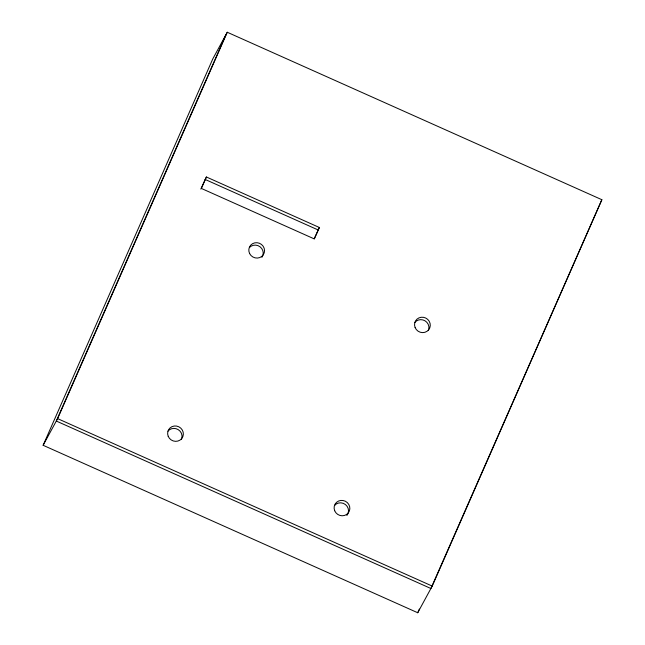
<?xml version="1.0" encoding="UTF-8"?>
<svg xmlns="http://www.w3.org/2000/svg" width="645" height="645" viewBox="0 0 645 645"><rect width="100%" height="100%" fill="white"/><g stroke="black" fill="none" stroke-linecap="round" stroke-linejoin="round"><path stroke-width="0.97" d="M43.134 445.292L212.786 58.921L227.266 32.25L601.866 199.708L432.215 586.079L417.734 612.75L43.134 445.292L57.615 418.621L227.266 32.25M225.952 34.677L56.3 421.04L430.9 588.506L601.866 199.708M200.821 189.098L206.392 176.988L319.364 227.492L314.341 238.94L201.369 188.437L206.392 176.988M314.188 238.723L319.364 227.492M417.734 612.75L419.355 609.065M205.078 179.415L318.05 229.918M57.615 418.621L432.215 586.079M167.966 431.134A7.95 7.627 28.5 0 1 181.43 439.318M334.457 505.567A7.95 7.627 28.5 0 1 345.502 504.6A7.95 7.627 28.5 0 1 346.881 515.444M414.88 322.395A7.95 7.627 28.5 0 1 428.344 330.579M249.405 247.567A7.95 7.627 28.5 0 1 260.137 246.85A7.95 7.627 28.5 0 1 261.91 257.299M168.2 436.294A7.95 7.627 28.5 0 0 181.705 438.592A7.95 7.627 28.5 0 0 176.577 426.071A7.95 7.627 28.5 0 0 168.2 436.294M249.655 253.622A7.95 7.627 28.5 0 0 263.273 254.807A7.95 7.627 28.5 0 0 257.105 242.714A7.95 7.627 28.5 0 0 249.655 253.622M415.114 327.555A7.95 7.627 28.5 0 0 428.627 329.853A7.95 7.627 28.5 0 0 423.491 317.324A7.95 7.627 28.5 0 0 415.114 327.555M334.682 510.727A7.95 7.627 28.5 0 0 348.195 513.017A7.95 7.627 28.5 0 0 343.067 500.496A7.95 7.627 28.5 0 0 334.682 510.727"/></g></svg>
